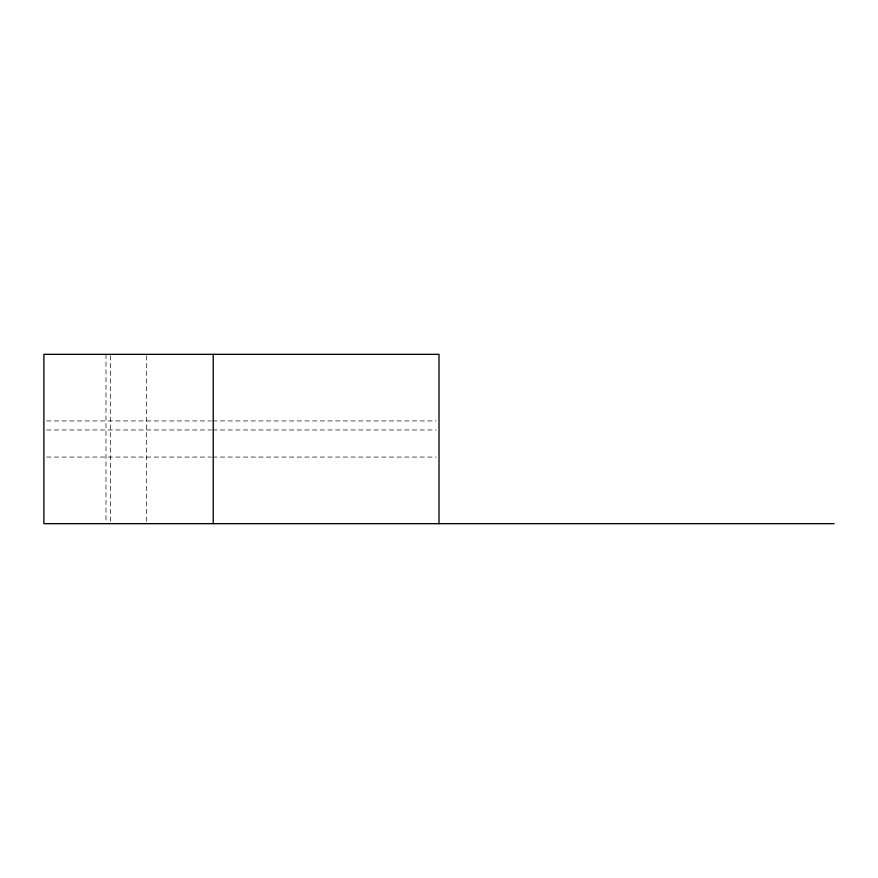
<?xml version="1.0" encoding="UTF-8"?>
<svg xmlns="http://www.w3.org/2000/svg" width="878" height="878" viewBox="0 0 878 878"><rect width="100%" height="100%" fill="white"/><g stroke="black" fill="none" stroke-linecap="round" stroke-linejoin="round"><path stroke-width="0.66" stroke-dasharray="4.39 3.29" d="M46.644 420.935L211.269 420.935M212.641 420.935L436.256 420.935M46.644 429.968L211.269 429.968M212.641 429.968L436.256 429.968M46.644 457.065L211.269 457.065M212.641 457.065L436.256 457.065M146.626 355.7L146.615 523.661M110.507 355.7L110.507 523.661M105.986 354.339L105.986 522.3"/><path stroke-width="1.32" d="M834.1 523.661L43.9 523.661L43.9 354.339L439 354.339L439 523.661M213.233 354.339L213.233 523.661"/></g></svg>
